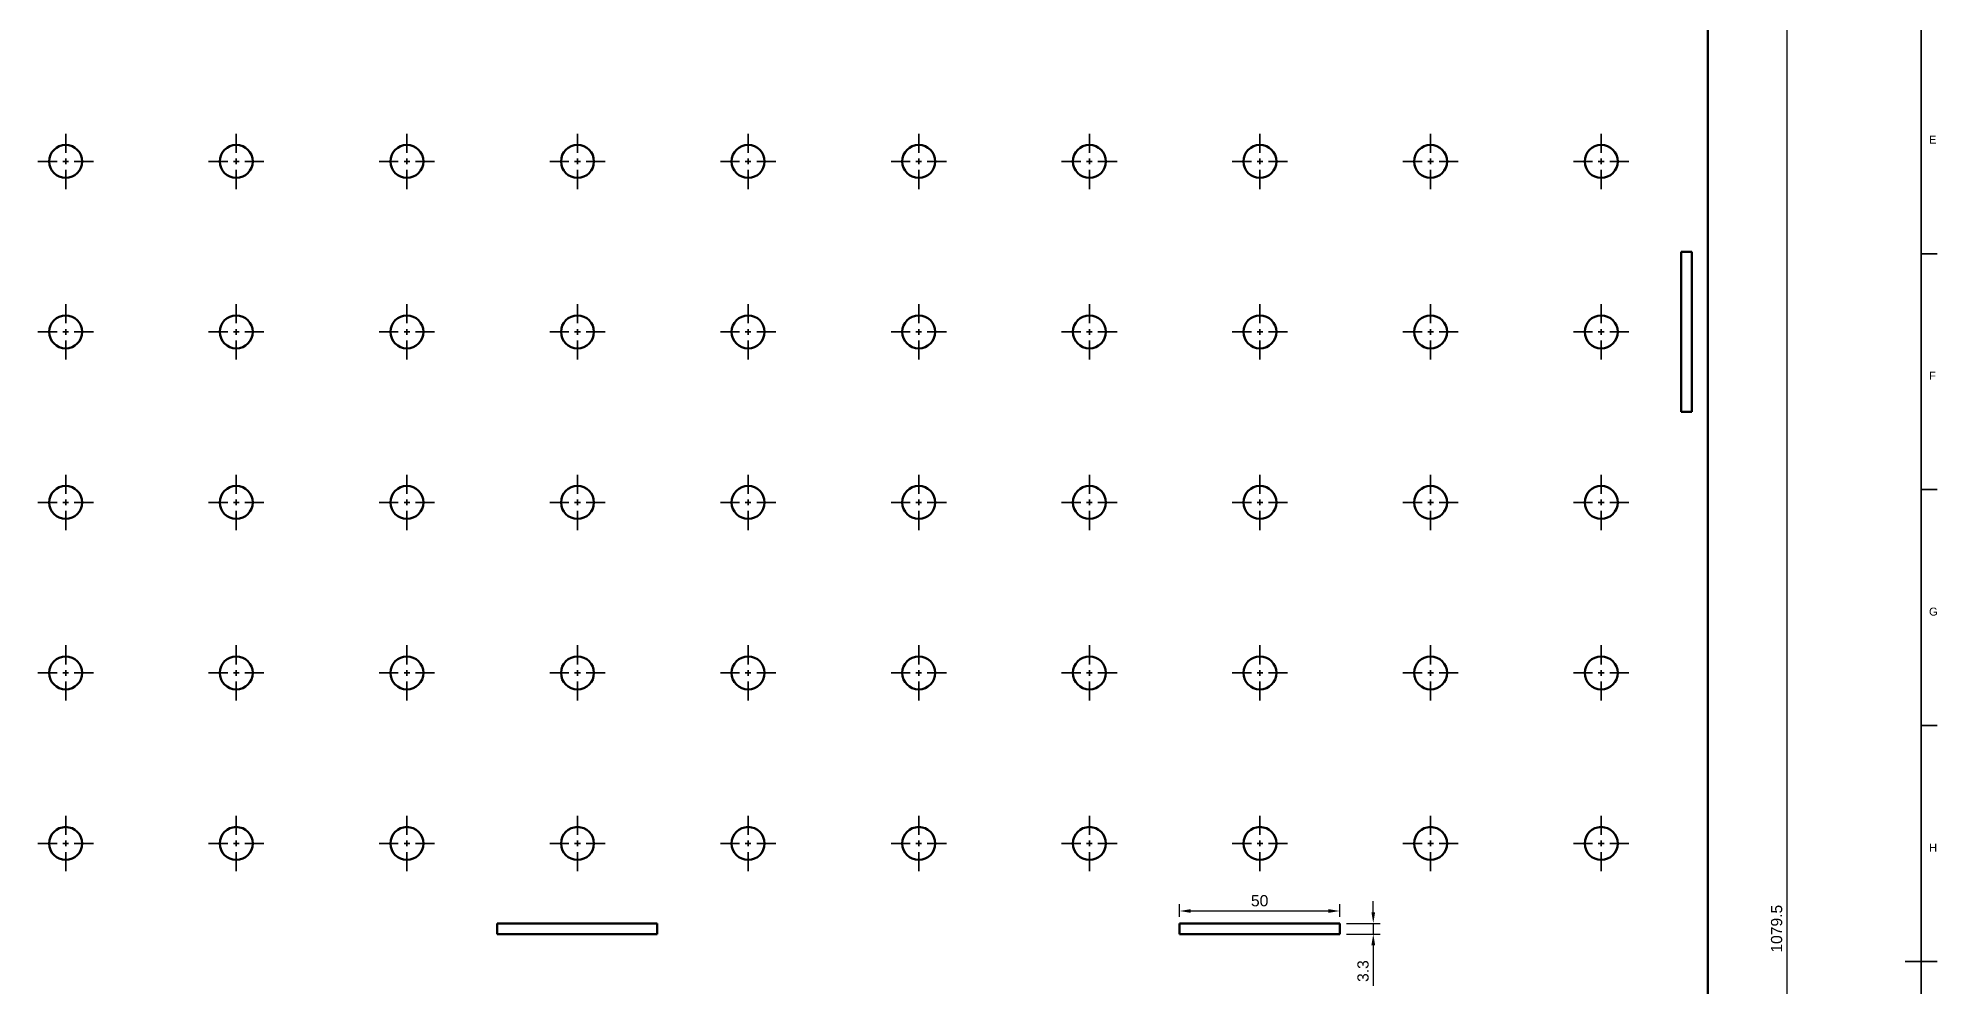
# Model space of a CAD drawing. Header units: millimetres. Extents: x 0 to 1200, y 0 to 1200.
# Drawn here: x 602 to 1195, y 592 to 889 of the extents above; entities that cross this region are included whole.
import ezdxf

# ---------------------------------------------------------------- set-up
doc = ezdxf.new("R2010")
doc.units = ezdxf.units.MM
doc.header["$LTSCALE"] = 0.75
doc.linetypes.add('CENTER2', pattern=[28.575, 19.05, -3.175, 3.175, -3.175])
for name, color, linetype, lineweight in [('BORDER', 7, 'Continuous', 35), ('FD_Dimensions', 7, 'Continuous', 35), ('Smart Centers', 7, 'CENTER2', 35), ('Visible', 7, 'Continuous', 70)]:
    doc.layers.add(name, color=color, linetype=linetype, lineweight=lineweight)
doc.styles.get("Standard").update_dxf_attribs({"font": 'arial.ttf'})
doc.dimstyles.new('Dim-ISO-25', dxfattribs={"dimtxt": 3.5, "dimasz": 3.5, "dimexe": 2.1, "dimexo": 2.1, "dimgap": 1.4, "dimtad": 1, "dimzin": 12, "dimdsep": 46, "dimtxsty": 'Standard', "dimcen": 0, "dimazin": 3, "dimtp": 0.1, "dimtm": 0.1, "dimtfac": 0.714286, "dimtmove": 0, "dimatfit": 3, "dimfxl": 1, "dimtzin": 12, "dimarcsym": 0})

# ---------------------------------------------------------------- blocks, each defined once
blk = doc.blocks.new('*U72')
at = {"layer": 'Smart Centers', "color": 0, "ltscale": 0.75, "transparency": 16777216}
for p, q in [((0, 2.678906), (0, 8.65)), ((-8.65, 0), (-2.678906, 0)), ((2.678906, 0), (8.65, 0)), ((0, -8.65), (0, -2.678906))]:
    blk.add_line(p, q, dxfattribs=at)
at = {"layer": 'Smart Centers', "color": 0, "linetype": 'Continuous', "ltscale": 0.75, "transparency": 16777216}
for p, q in [((-0.892969, 0), (0.892969, 0)), ((0, -0.892969), (0, 0.892969))]:
    blk.add_line(p, q, dxfattribs=at)
blk = doc.blocks.new('*U80')
at = {"layer": 'Smart Centers', "color": 0, "ltscale": 0.75, "transparency": 16777216}
for p, q in [((0, 2.678906), (0, 8.65)), ((-8.65, 0), (-2.678906, 0)), ((2.678906, 0), (8.65, 0)), ((0, -8.65), (0, -2.678906))]:
    blk.add_line(p, q, dxfattribs=at)
at = {"layer": 'Smart Centers', "color": 0, "linetype": 'Continuous', "ltscale": 0.75, "transparency": 16777216}
for p, q in [((-0.892969, 0), (0.892969, 0)), ((0, -0.892969), (0, 0.892969))]:
    blk.add_line(p, q, dxfattribs=at)
blk = doc.blocks.new('*U100')
at = {"layer": 'Smart Centers', "color": 0, "ltscale": 0.75, "transparency": 16777216}
for p, q in [((0, 2.678906), (0, 8.65)), ((-8.65, 0), (-2.678906, 0)), ((2.678906, 0), (8.65, 0)), ((0, -8.65), (0, -2.678906))]:
    blk.add_line(p, q, dxfattribs=at)
at = {"layer": 'Smart Centers', "color": 0, "linetype": 'Continuous', "ltscale": 0.75, "transparency": 16777216}
for p, q in [((-0.892969, 0), (0.892969, 0)), ((0, -0.892969), (0, 0.892969))]:
    blk.add_line(p, q, dxfattribs=at)
blk = doc.blocks.new('*U120')
at = {"layer": 'Smart Centers', "color": 0, "ltscale": 0.75, "transparency": 16777216}
for p, q in [((0, 2.678906), (0, 8.65)), ((-8.65, 0), (-2.678906, 0)), ((2.678906, 0), (8.65, 0)), ((0, -8.65), (0, -2.678906))]:
    blk.add_line(p, q, dxfattribs=at)
at = {"layer": 'Smart Centers', "color": 0, "linetype": 'Continuous', "ltscale": 0.75, "transparency": 16777216}
for p, q in [((-0.892969, 0), (0.892969, 0)), ((0, -0.892969), (0, 0.892969))]:
    blk.add_line(p, q, dxfattribs=at)
blk = doc.blocks.new('*U121')
at = {"layer": 'Smart Centers', "color": 0, "ltscale": 0.75, "transparency": 16777216}
for p, q in [((0, 2.678906), (0, 8.65)), ((-8.65, 0), (-2.678906, 0)), ((2.678906, 0), (8.65, 0)), ((0, -8.65), (0, -2.678906))]:
    blk.add_line(p, q, dxfattribs=at)
at = {"layer": 'Smart Centers', "color": 0, "linetype": 'Continuous', "ltscale": 0.75, "transparency": 16777216}
for p, q in [((-0.892969, 0), (0.892969, 0)), ((0, -0.892969), (0, 0.892969))]:
    blk.add_line(p, q, dxfattribs=at)
blk = doc.blocks.new('*U126')
at = {"layer": 'Smart Centers', "color": 0, "ltscale": 0.75, "transparency": 16777216}
for p, q in [((0, 2.678906), (0, 8.65)), ((-8.65, 0), (-2.678906, 0)), ((2.678906, 0), (8.65, 0)), ((0, -8.65), (0, -2.678906))]:
    blk.add_line(p, q, dxfattribs=at)
at = {"layer": 'Smart Centers', "color": 0, "linetype": 'Continuous', "ltscale": 0.75, "transparency": 16777216}
for p, q in [((-0.892969, 0), (0.892969, 0)), ((0, -0.892969), (0, 0.892969))]:
    blk.add_line(p, q, dxfattribs=at)
blk = doc.blocks.new('*U138')
at = {"layer": 'Smart Centers', "color": 0, "ltscale": 0.75, "transparency": 16777216}
for p, q in [((0, 2.678906), (0, 8.65)), ((-8.65, 0), (-2.678906, 0)), ((2.678906, 0), (8.65, 0)), ((0, -8.65), (0, -2.678906))]:
    blk.add_line(p, q, dxfattribs=at)
at = {"layer": 'Smart Centers', "color": 0, "linetype": 'Continuous', "ltscale": 0.75, "transparency": 16777216}
for p, q in [((-0.892969, 0), (0.892969, 0)), ((0, -0.892969), (0, 0.892969))]:
    blk.add_line(p, q, dxfattribs=at)
blk = doc.blocks.new('*U149')
at = {"layer": 'Smart Centers', "color": 0, "ltscale": 0.75, "transparency": 16777216}
for p, q in [((0, 2.678906), (0, 8.65)), ((-8.65, 0), (-2.678906, 0)), ((2.678906, 0), (8.65, 0)), ((0, -8.65), (0, -2.678906))]:
    blk.add_line(p, q, dxfattribs=at)
at = {"layer": 'Smart Centers', "color": 0, "linetype": 'Continuous', "ltscale": 0.75, "transparency": 16777216}
for p, q in [((-0.892969, 0), (0.892969, 0)), ((0, -0.892969), (0, 0.892969))]:
    blk.add_line(p, q, dxfattribs=at)
blk = doc.blocks.new('*U151')
at = {"layer": 'Smart Centers', "color": 0, "ltscale": 0.75, "transparency": 16777216}
for p, q in [((0, 2.678906), (0, 8.65)), ((-8.65, 0), (-2.678906, 0)), ((2.678906, 0), (8.65, 0)), ((0, -8.65), (0, -2.678906))]:
    blk.add_line(p, q, dxfattribs=at)
at = {"layer": 'Smart Centers', "color": 0, "linetype": 'Continuous', "ltscale": 0.75, "transparency": 16777216}
for p, q in [((-0.892969, 0), (0.892969, 0)), ((0, -0.892969), (0, 0.892969))]:
    blk.add_line(p, q, dxfattribs=at)
blk = doc.blocks.new('*U161')
at = {"layer": 'Smart Centers', "color": 0, "ltscale": 0.75, "transparency": 16777216}
for p, q in [((0, 2.678906), (0, 8.65)), ((-8.65, 0), (-2.678906, 0)), ((2.678906, 0), (8.65, 0)), ((0, -8.65), (0, -2.678906))]:
    blk.add_line(p, q, dxfattribs=at)
at = {"layer": 'Smart Centers', "color": 0, "linetype": 'Continuous', "ltscale": 0.75, "transparency": 16777216}
for p, q in [((-0.892969, 0), (0.892969, 0)), ((0, -0.892969), (0, 0.892969))]:
    blk.add_line(p, q, dxfattribs=at)
blk = doc.blocks.new('*U165')
at = {"layer": 'Smart Centers', "color": 0, "ltscale": 0.75, "transparency": 16777216}
for p, q in [((0, 2.678906), (0, 8.65)), ((-8.65, 0), (-2.678906, 0)), ((2.678906, 0), (8.65, 0)), ((0, -8.65), (0, -2.678906))]:
    blk.add_line(p, q, dxfattribs=at)
at = {"layer": 'Smart Centers', "color": 0, "linetype": 'Continuous', "ltscale": 0.75, "transparency": 16777216}
for p, q in [((-0.892969, 0), (0.892969, 0)), ((0, -0.892969), (0, 0.892969))]:
    blk.add_line(p, q, dxfattribs=at)
blk = doc.blocks.new('*U173')
at = {"layer": 'Smart Centers', "color": 0, "ltscale": 0.75, "transparency": 16777216}
for p, q in [((0, 2.678906), (0, 8.65)), ((-8.65, 0), (-2.678906, 0)), ((2.678906, 0), (8.65, 0)), ((0, -8.65), (0, -2.678906))]:
    blk.add_line(p, q, dxfattribs=at)
at = {"layer": 'Smart Centers', "color": 0, "linetype": 'Continuous', "ltscale": 0.75, "transparency": 16777216}
for p, q in [((-0.892969, 0), (0.892969, 0)), ((0, -0.892969), (0, 0.892969))]:
    blk.add_line(p, q, dxfattribs=at)
blk = doc.blocks.new('*U178')
at = {"layer": 'Smart Centers', "color": 0, "ltscale": 0.75, "transparency": 16777216}
for p, q in [((0, 2.678906), (0, 8.65)), ((-8.65, 0), (-2.678906, 0)), ((2.678906, 0), (8.65, 0)), ((0, -8.65), (0, -2.678906))]:
    blk.add_line(p, q, dxfattribs=at)
at = {"layer": 'Smart Centers', "color": 0, "linetype": 'Continuous', "ltscale": 0.75, "transparency": 16777216}
for p, q in [((-0.892969, 0), (0.892969, 0)), ((0, -0.892969), (0, 0.892969))]:
    blk.add_line(p, q, dxfattribs=at)
blk = doc.blocks.new('*U187')
at = {"layer": 'Smart Centers', "color": 0, "ltscale": 0.75, "transparency": 16777216}
for p, q in [((0, 2.678906), (0, 8.65)), ((-8.65, 0), (-2.678906, 0)), ((2.678906, 0), (8.65, 0)), ((0, -8.65), (0, -2.678906))]:
    blk.add_line(p, q, dxfattribs=at)
at = {"layer": 'Smart Centers', "color": 0, "linetype": 'Continuous', "ltscale": 0.75, "transparency": 16777216}
for p, q in [((-0.892969, 0), (0.892969, 0)), ((0, -0.892969), (0, 0.892969))]:
    blk.add_line(p, q, dxfattribs=at)
blk = doc.blocks.new('*U194')
at = {"layer": 'Smart Centers', "color": 0, "ltscale": 0.75, "transparency": 16777216}
for p, q in [((0, 2.678906), (0, 8.65)), ((-8.65, 0), (-2.678906, 0)), ((2.678906, 0), (8.65, 0)), ((0, -8.65), (0, -2.678906))]:
    blk.add_line(p, q, dxfattribs=at)
at = {"layer": 'Smart Centers', "color": 0, "linetype": 'Continuous', "ltscale": 0.75, "transparency": 16777216}
for p, q in [((-0.892969, 0), (0.892969, 0)), ((0, -0.892969), (0, 0.892969))]:
    blk.add_line(p, q, dxfattribs=at)
blk = doc.blocks.new('*U196')
at = {"layer": 'Smart Centers', "color": 0, "ltscale": 0.75, "transparency": 16777216}
for p, q in [((0, 2.678906), (0, 8.65)), ((-8.65, 0), (-2.678906, 0)), ((2.678906, 0), (8.65, 0)), ((0, -8.65), (0, -2.678906))]:
    blk.add_line(p, q, dxfattribs=at)
at = {"layer": 'Smart Centers', "color": 0, "linetype": 'Continuous', "ltscale": 0.75, "transparency": 16777216}
for p, q in [((-0.892969, 0), (0.892969, 0)), ((0, -0.892969), (0, 0.892969))]:
    blk.add_line(p, q, dxfattribs=at)
blk = doc.blocks.new('*U207')
at = {"layer": 'Smart Centers', "color": 0, "ltscale": 0.75, "transparency": 16777216}
for p, q in [((0, 2.678906), (0, 8.65)), ((-8.65, 0), (-2.678906, 0)), ((2.678906, 0), (8.65, 0)), ((0, -8.65), (0, -2.678906))]:
    blk.add_line(p, q, dxfattribs=at)
at = {"layer": 'Smart Centers', "color": 0, "linetype": 'Continuous', "ltscale": 0.75, "transparency": 16777216}
for p, q in [((-0.892969, 0), (0.892969, 0)), ((0, -0.892969), (0, 0.892969))]:
    blk.add_line(p, q, dxfattribs=at)
blk = doc.blocks.new('*U212')
at = {"layer": 'Smart Centers', "color": 0, "ltscale": 0.75, "transparency": 16777216}
for p, q in [((0, 2.678906), (0, 8.65)), ((-8.65, 0), (-2.678906, 0)), ((2.678906, 0), (8.65, 0)), ((0, -8.65), (0, -2.678906))]:
    blk.add_line(p, q, dxfattribs=at)
at = {"layer": 'Smart Centers', "color": 0, "linetype": 'Continuous', "ltscale": 0.75, "transparency": 16777216}
for p, q in [((-0.892969, 0), (0.892969, 0)), ((0, -0.892969), (0, 0.892969))]:
    blk.add_line(p, q, dxfattribs=at)
blk = doc.blocks.new('*U221')
at = {"layer": 'Smart Centers', "color": 0, "ltscale": 0.75, "transparency": 16777216}
for p, q in [((0, 2.678906), (0, 8.65)), ((-8.65, 0), (-2.678906, 0)), ((2.678906, 0), (8.65, 0)), ((0, -8.65), (0, -2.678906))]:
    blk.add_line(p, q, dxfattribs=at)
at = {"layer": 'Smart Centers', "color": 0, "linetype": 'Continuous', "ltscale": 0.75, "transparency": 16777216}
for p, q in [((-0.892969, 0), (0.892969, 0)), ((0, -0.892969), (0, 0.892969))]:
    blk.add_line(p, q, dxfattribs=at)
blk = doc.blocks.new('*U223')
at = {"layer": 'Smart Centers', "color": 0, "ltscale": 0.75, "transparency": 16777216}
for p, q in [((0, 2.678906), (0, 8.65)), ((-8.65, 0), (-2.678906, 0)), ((2.678906, 0), (8.65, 0)), ((0, -8.65), (0, -2.678906))]:
    blk.add_line(p, q, dxfattribs=at)
at = {"layer": 'Smart Centers', "color": 0, "linetype": 'Continuous', "ltscale": 0.75, "transparency": 16777216}
for p, q in [((-0.892969, 0), (0.892969, 0)), ((0, -0.892969), (0, 0.892969))]:
    blk.add_line(p, q, dxfattribs=at)
blk = doc.blocks.new('*U226')
at = {"layer": 'Smart Centers', "color": 0, "ltscale": 0.75, "transparency": 16777216}
for p, q in [((0, 2.678906), (0, 8.65)), ((-8.65, 0), (-2.678906, 0)), ((2.678906, 0), (8.65, 0)), ((0, -8.65), (0, -2.678906))]:
    blk.add_line(p, q, dxfattribs=at)
at = {"layer": 'Smart Centers', "color": 0, "linetype": 'Continuous', "ltscale": 0.75, "transparency": 16777216}
for p, q in [((-0.892969, 0), (0.892969, 0)), ((0, -0.892969), (0, 0.892969))]:
    blk.add_line(p, q, dxfattribs=at)
blk = doc.blocks.new('*U227')
at = {"layer": 'Smart Centers', "color": 0, "ltscale": 0.75, "transparency": 16777216}
for p, q in [((0, 2.678906), (0, 8.65)), ((-8.65, 0), (-2.678906, 0)), ((2.678906, 0), (8.65, 0)), ((0, -8.65), (0, -2.678906))]:
    blk.add_line(p, q, dxfattribs=at)
at = {"layer": 'Smart Centers', "color": 0, "linetype": 'Continuous', "ltscale": 0.75, "transparency": 16777216}
for p, q in [((-0.892969, 0), (0.892969, 0)), ((0, -0.892969), (0, 0.892969))]:
    blk.add_line(p, q, dxfattribs=at)
blk = doc.blocks.new('*U228')
at = {"layer": 'Smart Centers', "color": 0, "ltscale": 0.75, "transparency": 16777216}
for p, q in [((0, 2.678906), (0, 8.65)), ((-8.65, 0), (-2.678906, 0)), ((2.678906, 0), (8.65, 0)), ((0, -8.65), (0, -2.678906))]:
    blk.add_line(p, q, dxfattribs=at)
at = {"layer": 'Smart Centers', "color": 0, "linetype": 'Continuous', "ltscale": 0.75, "transparency": 16777216}
for p, q in [((-0.892969, 0), (0.892969, 0)), ((0, -0.892969), (0, 0.892969))]:
    blk.add_line(p, q, dxfattribs=at)
blk = doc.blocks.new('*U229')
at = {"layer": 'Smart Centers', "color": 0, "ltscale": 0.75, "transparency": 16777216}
for p, q in [((0, 2.678906), (0, 8.65)), ((-8.65, 0), (-2.678906, 0)), ((2.678906, 0), (8.65, 0)), ((0, -8.65), (0, -2.678906))]:
    blk.add_line(p, q, dxfattribs=at)
at = {"layer": 'Smart Centers', "color": 0, "linetype": 'Continuous', "ltscale": 0.75, "transparency": 16777216}
for p, q in [((-0.892969, 0), (0.892969, 0)), ((0, -0.892969), (0, 0.892969))]:
    blk.add_line(p, q, dxfattribs=at)
blk = doc.blocks.new('*U230')
at = {"layer": 'Smart Centers', "color": 0, "ltscale": 0.75, "transparency": 16777216}
for p, q in [((0, 2.678906), (0, 8.65)), ((-8.65, 0), (-2.678906, 0)), ((2.678906, 0), (8.65, 0)), ((0, -8.65), (0, -2.678906))]:
    blk.add_line(p, q, dxfattribs=at)
at = {"layer": 'Smart Centers', "color": 0, "linetype": 'Continuous', "ltscale": 0.75, "transparency": 16777216}
for p, q in [((-0.892969, 0), (0.892969, 0)), ((0, -0.892969), (0, 0.892969))]:
    blk.add_line(p, q, dxfattribs=at)
blk = doc.blocks.new('*U235')
at = {"layer": 'Smart Centers', "color": 0, "ltscale": 0.75, "transparency": 16777216}
for p, q in [((0, 2.678906), (0, 8.65)), ((-8.65, 0), (-2.678906, 0)), ((2.678906, 0), (8.65, 0)), ((0, -8.65), (0, -2.678906))]:
    blk.add_line(p, q, dxfattribs=at)
at = {"layer": 'Smart Centers', "color": 0, "linetype": 'Continuous', "ltscale": 0.75, "transparency": 16777216}
for p, q in [((-0.892969, 0), (0.892969, 0)), ((0, -0.892969), (0, 0.892969))]:
    blk.add_line(p, q, dxfattribs=at)
blk = doc.blocks.new('*U238')
at = {"layer": 'Smart Centers', "color": 0, "ltscale": 0.75, "transparency": 16777216}
for p, q in [((0, 2.678906), (0, 8.65)), ((-8.65, 0), (-2.678906, 0)), ((2.678906, 0), (8.65, 0)), ((0, -8.65), (0, -2.678906))]:
    blk.add_line(p, q, dxfattribs=at)
at = {"layer": 'Smart Centers', "color": 0, "linetype": 'Continuous', "ltscale": 0.75, "transparency": 16777216}
for p, q in [((-0.892969, 0), (0.892969, 0)), ((0, -0.892969), (0, 0.892969))]:
    blk.add_line(p, q, dxfattribs=at)
blk = doc.blocks.new('*U239')
at = {"layer": 'Smart Centers', "color": 0, "ltscale": 0.75, "transparency": 16777216}
for p, q in [((0, 2.678906), (0, 8.65)), ((-8.65, 0), (-2.678906, 0)), ((2.678906, 0), (8.65, 0)), ((0, -8.65), (0, -2.678906))]:
    blk.add_line(p, q, dxfattribs=at)
at = {"layer": 'Smart Centers', "color": 0, "linetype": 'Continuous', "ltscale": 0.75, "transparency": 16777216}
for p, q in [((-0.892969, 0), (0.892969, 0)), ((0, -0.892969), (0, 0.892969))]:
    blk.add_line(p, q, dxfattribs=at)
blk = doc.blocks.new('*U244')
at = {"layer": 'Smart Centers', "color": 0, "ltscale": 0.75, "transparency": 16777216}
for p, q in [((0, 2.678906), (0, 8.65)), ((-8.65, 0), (-2.678906, 0)), ((2.678906, 0), (8.65, 0)), ((0, -8.65), (0, -2.678906))]:
    blk.add_line(p, q, dxfattribs=at)
at = {"layer": 'Smart Centers', "color": 0, "linetype": 'Continuous', "ltscale": 0.75, "transparency": 16777216}
for p, q in [((-0.892969, 0), (0.892969, 0)), ((0, -0.892969), (0, 0.892969))]:
    blk.add_line(p, q, dxfattribs=at)
blk = doc.blocks.new('*U250')
at = {"layer": 'Smart Centers', "color": 0, "ltscale": 0.75, "transparency": 16777216}
for p, q in [((0, 2.678906), (0, 8.65)), ((-8.65, 0), (-2.678906, 0)), ((2.678906, 0), (8.65, 0)), ((0, -8.65), (0, -2.678906))]:
    blk.add_line(p, q, dxfattribs=at)
at = {"layer": 'Smart Centers', "color": 0, "linetype": 'Continuous', "ltscale": 0.75, "transparency": 16777216}
for p, q in [((-0.892969, 0), (0.892969, 0)), ((0, -0.892969), (0, 0.892969))]:
    blk.add_line(p, q, dxfattribs=at)
blk = doc.blocks.new('*U256')
at = {"layer": 'Smart Centers', "color": 0, "ltscale": 0.75, "transparency": 16777216}
for p, q in [((0, 2.678906), (0, 8.65)), ((-8.65, 0), (-2.678906, 0)), ((2.678906, 0), (8.65, 0)), ((0, -8.65), (0, -2.678906))]:
    blk.add_line(p, q, dxfattribs=at)
at = {"layer": 'Smart Centers', "color": 0, "linetype": 'Continuous', "ltscale": 0.75, "transparency": 16777216}
for p, q in [((-0.892969, 0), (0.892969, 0)), ((0, -0.892969), (0, 0.892969))]:
    blk.add_line(p, q, dxfattribs=at)
blk = doc.blocks.new('*U259')
at = {"layer": 'Smart Centers', "color": 0, "ltscale": 0.75, "transparency": 16777216}
for p, q in [((0, 2.678906), (0, 8.65)), ((-8.65, 0), (-2.678906, 0)), ((2.678906, 0), (8.65, 0)), ((0, -8.65), (0, -2.678906))]:
    blk.add_line(p, q, dxfattribs=at)
at = {"layer": 'Smart Centers', "color": 0, "linetype": 'Continuous', "ltscale": 0.75, "transparency": 16777216}
for p, q in [((-0.892969, 0), (0.892969, 0)), ((0, -0.892969), (0, 0.892969))]:
    blk.add_line(p, q, dxfattribs=at)
blk = doc.blocks.new('*U265')
at = {"layer": 'Smart Centers', "color": 0, "ltscale": 0.75, "transparency": 16777216}
for p, q in [((0, 2.678906), (0, 8.65)), ((-8.65, 0), (-2.678906, 0)), ((2.678906, 0), (8.65, 0)), ((0, -8.65), (0, -2.678906))]:
    blk.add_line(p, q, dxfattribs=at)
at = {"layer": 'Smart Centers', "color": 0, "linetype": 'Continuous', "ltscale": 0.75, "transparency": 16777216}
for p, q in [((-0.892969, 0), (0.892969, 0)), ((0, -0.892969), (0, 0.892969))]:
    blk.add_line(p, q, dxfattribs=at)
blk = doc.blocks.new('*U269')
at = {"layer": 'Smart Centers', "color": 0, "ltscale": 0.75, "transparency": 16777216}
for p, q in [((0, 2.678906), (0, 8.65)), ((-8.65, 0), (-2.678906, 0)), ((2.678906, 0), (8.65, 0)), ((0, -8.65), (0, -2.678906))]:
    blk.add_line(p, q, dxfattribs=at)
at = {"layer": 'Smart Centers', "color": 0, "linetype": 'Continuous', "ltscale": 0.75, "transparency": 16777216}
for p, q in [((-0.892969, 0), (0.892969, 0)), ((0, -0.892969), (0, 0.892969))]:
    blk.add_line(p, q, dxfattribs=at)
blk = doc.blocks.new('*U273')
at = {"layer": 'Smart Centers', "color": 0, "ltscale": 0.75, "transparency": 16777216}
for p, q in [((0, 2.678906), (0, 8.65)), ((-8.65, 0), (-2.678906, 0)), ((2.678906, 0), (8.65, 0)), ((0, -8.65), (0, -2.678906))]:
    blk.add_line(p, q, dxfattribs=at)
at = {"layer": 'Smart Centers', "color": 0, "linetype": 'Continuous', "ltscale": 0.75, "transparency": 16777216}
for p, q in [((-0.892969, 0), (0.892969, 0)), ((0, -0.892969), (0, 0.892969))]:
    blk.add_line(p, q, dxfattribs=at)
blk = doc.blocks.new('*U279')
at = {"layer": 'Smart Centers', "color": 0, "ltscale": 0.75, "transparency": 16777216}
for p, q in [((0, 2.678906), (0, 8.65)), ((-8.65, 0), (-2.678906, 0)), ((2.678906, 0), (8.65, 0)), ((0, -8.65), (0, -2.678906))]:
    blk.add_line(p, q, dxfattribs=at)
at = {"layer": 'Smart Centers', "color": 0, "linetype": 'Continuous', "ltscale": 0.75, "transparency": 16777216}
for p, q in [((-0.892969, 0), (0.892969, 0)), ((0, -0.892969), (0, 0.892969))]:
    blk.add_line(p, q, dxfattribs=at)
blk = doc.blocks.new('*U282')
at = {"layer": 'Smart Centers', "color": 0, "ltscale": 0.75, "transparency": 16777216}
for p, q in [((0, 2.678906), (0, 8.65)), ((-8.65, 0), (-2.678906, 0)), ((2.678906, 0), (8.65, 0)), ((0, -8.65), (0, -2.678906))]:
    blk.add_line(p, q, dxfattribs=at)
at = {"layer": 'Smart Centers', "color": 0, "linetype": 'Continuous', "ltscale": 0.75, "transparency": 16777216}
for p, q in [((-0.892969, 0), (0.892969, 0)), ((0, -0.892969), (0, 0.892969))]:
    blk.add_line(p, q, dxfattribs=at)
blk = doc.blocks.new('*U283')
at = {"layer": 'Smart Centers', "color": 0, "ltscale": 0.75, "transparency": 16777216}
for p, q in [((0, 2.678906), (0, 8.65)), ((-8.65, 0), (-2.678906, 0)), ((2.678906, 0), (8.65, 0)), ((0, -8.65), (0, -2.678906))]:
    blk.add_line(p, q, dxfattribs=at)
at = {"layer": 'Smart Centers', "color": 0, "linetype": 'Continuous', "ltscale": 0.75, "transparency": 16777216}
for p, q in [((-0.892969, 0), (0.892969, 0)), ((0, -0.892969), (0, 0.892969))]:
    blk.add_line(p, q, dxfattribs=at)
blk = doc.blocks.new('*U285')
at = {"layer": 'Smart Centers', "color": 0, "ltscale": 0.75, "transparency": 16777216}
for p, q in [((0, 2.678906), (0, 8.65)), ((-8.65, 0), (-2.678906, 0)), ((2.678906, 0), (8.65, 0)), ((0, -8.65), (0, -2.678906))]:
    blk.add_line(p, q, dxfattribs=at)
at = {"layer": 'Smart Centers', "color": 0, "linetype": 'Continuous', "ltscale": 0.75, "transparency": 16777216}
for p, q in [((-0.892969, 0), (0.892969, 0)), ((0, -0.892969), (0, 0.892969))]:
    blk.add_line(p, q, dxfattribs=at)
blk = doc.blocks.new('*U298')
at = {"layer": 'Smart Centers', "color": 0, "ltscale": 0.75, "transparency": 16777216}
for p, q in [((0, 2.678906), (0, 8.65)), ((-8.65, 0), (-2.678906, 0)), ((2.678906, 0), (8.65, 0)), ((0, -8.65), (0, -2.678906))]:
    blk.add_line(p, q, dxfattribs=at)
at = {"layer": 'Smart Centers', "color": 0, "linetype": 'Continuous', "ltscale": 0.75, "transparency": 16777216}
for p, q in [((-0.892969, 0), (0.892969, 0)), ((0, -0.892969), (0, 0.892969))]:
    blk.add_line(p, q, dxfattribs=at)
blk = doc.blocks.new('*U315')
at = {"layer": 'Smart Centers', "color": 0, "ltscale": 0.75, "transparency": 16777216}
for p, q in [((0, 2.678906), (0, 8.65)), ((-8.65, 0), (-2.678906, 0)), ((2.678906, 0), (8.65, 0)), ((0, -8.65), (0, -2.678906))]:
    blk.add_line(p, q, dxfattribs=at)
at = {"layer": 'Smart Centers', "color": 0, "linetype": 'Continuous', "ltscale": 0.75, "transparency": 16777216}
for p, q in [((-0.892969, 0), (0.892969, 0)), ((0, -0.892969), (0, 0.892969))]:
    blk.add_line(p, q, dxfattribs=at)
blk = doc.blocks.new('*U323')
at = {"layer": 'Smart Centers', "color": 0, "ltscale": 0.75, "transparency": 16777216}
for p, q in [((0, 2.678906), (0, 8.65)), ((-8.65, 0), (-2.678906, 0)), ((2.678906, 0), (8.65, 0)), ((0, -8.65), (0, -2.678906))]:
    blk.add_line(p, q, dxfattribs=at)
at = {"layer": 'Smart Centers', "color": 0, "linetype": 'Continuous', "ltscale": 0.75, "transparency": 16777216}
for p, q in [((-0.892969, 0), (0.892969, 0)), ((0, -0.892969), (0, 0.892969))]:
    blk.add_line(p, q, dxfattribs=at)
blk = doc.blocks.new('*U333')
at = {"layer": 'Smart Centers', "color": 0, "ltscale": 0.75, "transparency": 16777216}
for p, q in [((0, 2.678906), (0, 8.65)), ((-8.65, 0), (-2.678906, 0)), ((2.678906, 0), (8.65, 0)), ((0, -8.65), (0, -2.678906))]:
    blk.add_line(p, q, dxfattribs=at)
at = {"layer": 'Smart Centers', "color": 0, "linetype": 'Continuous', "ltscale": 0.75, "transparency": 16777216}
for p, q in [((-0.892969, 0), (0.892969, 0)), ((0, -0.892969), (0, 0.892969))]:
    blk.add_line(p, q, dxfattribs=at)
blk = doc.blocks.new('*U346')
at = {"layer": 'Smart Centers', "color": 0, "ltscale": 0.75, "transparency": 16777216}
for p, q in [((0, 2.678906), (0, 8.65)), ((-8.65, 0), (-2.678906, 0)), ((2.678906, 0), (8.65, 0)), ((0, -8.65), (0, -2.678906))]:
    blk.add_line(p, q, dxfattribs=at)
at = {"layer": 'Smart Centers', "color": 0, "linetype": 'Continuous', "ltscale": 0.75, "transparency": 16777216}
for p, q in [((-0.892969, 0), (0.892969, 0)), ((0, -0.892969), (0, 0.892969))]:
    blk.add_line(p, q, dxfattribs=at)
blk = doc.blocks.new('*U347')
at = {"layer": 'Smart Centers', "color": 0, "ltscale": 0.75, "transparency": 16777216}
for p, q in [((0, 2.678906), (0, 8.65)), ((-8.65, 0), (-2.678906, 0)), ((2.678906, 0), (8.65, 0)), ((0, -8.65), (0, -2.678906))]:
    blk.add_line(p, q, dxfattribs=at)
at = {"layer": 'Smart Centers', "color": 0, "linetype": 'Continuous', "ltscale": 0.75, "transparency": 16777216}
for p, q in [((-0.892969, 0), (0.892969, 0)), ((0, -0.892969), (0, 0.892969))]:
    blk.add_line(p, q, dxfattribs=at)
blk = doc.blocks.new('*U349')
at = {"layer": 'Smart Centers', "color": 0, "ltscale": 0.75, "transparency": 16777216}
for p, q in [((0, 2.678906), (0, 8.65)), ((-8.65, 0), (-2.678906, 0)), ((2.678906, 0), (8.65, 0)), ((0, -8.65), (0, -2.678906))]:
    blk.add_line(p, q, dxfattribs=at)
at = {"layer": 'Smart Centers', "color": 0, "linetype": 'Continuous', "ltscale": 0.75, "transparency": 16777216}
for p, q in [((-0.892969, 0), (0.892969, 0)), ((0, -0.892969), (0, 0.892969))]:
    blk.add_line(p, q, dxfattribs=at)
blk = doc.blocks.new('*U353')
at = {"layer": 'Smart Centers', "color": 0, "ltscale": 0.75, "transparency": 16777216}
for p, q in [((0, 2.678906), (0, 8.65)), ((-8.65, 0), (-2.678906, 0)), ((2.678906, 0), (8.65, 0)), ((0, -8.65), (0, -2.678906))]:
    blk.add_line(p, q, dxfattribs=at)
at = {"layer": 'Smart Centers', "color": 0, "linetype": 'Continuous', "ltscale": 0.75, "transparency": 16777216}
for p, q in [((-0.892969, 0), (0.892969, 0)), ((0, -0.892969), (0, 0.892969))]:
    blk.add_line(p, q, dxfattribs=at)
blk = doc.blocks.new('*U358')
at = {"layer": 'Smart Centers', "color": 0, "ltscale": 0.75, "transparency": 16777216}
for p, q in [((0, 2.678906), (0, 8.65)), ((-8.65, 0), (-2.678906, 0)), ((2.678906, 0), (8.65, 0)), ((0, -8.65), (0, -2.678906))]:
    blk.add_line(p, q, dxfattribs=at)
at = {"layer": 'Smart Centers', "color": 0, "linetype": 'Continuous', "ltscale": 0.75, "transparency": 16777216}
for p, q in [((-0.892969, 0), (0.892969, 0)), ((0, -0.892969), (0, 0.892969))]:
    blk.add_line(p, q, dxfattribs=at)
blk = doc.blocks.new('*U368')
at = {"layer": 'Smart Centers', "color": 0, "ltscale": 0.75, "transparency": 16777216}
for p, q in [((0, 2.678906), (0, 8.65)), ((-8.65, 0), (-2.678906, 0)), ((2.678906, 0), (8.65, 0)), ((0, -8.65), (0, -2.678906))]:
    blk.add_line(p, q, dxfattribs=at)
at = {"layer": 'Smart Centers', "color": 0, "linetype": 'Continuous', "ltscale": 0.75, "transparency": 16777216}
for p, q in [((-0.892969, 0), (0.892969, 0)), ((0, -0.892969), (0, 0.892969))]:
    blk.add_line(p, q, dxfattribs=at)
blk = doc.blocks.new('*U380')
at = {"layer": 'Smart Centers', "color": 0, "ltscale": 0.75, "transparency": 16777216}
for p, q in [((0, 2.678906), (0, 8.65)), ((-8.65, 0), (-2.678906, 0)), ((2.678906, 0), (8.65, 0)), ((0, -8.65), (0, -2.678906))]:
    blk.add_line(p, q, dxfattribs=at)
at = {"layer": 'Smart Centers', "color": 0, "linetype": 'Continuous', "ltscale": 0.75, "transparency": 16777216}
for p, q in [((-0.892969, 0), (0.892969, 0)), ((0, -0.892969), (0, 0.892969))]:
    blk.add_line(p, q, dxfattribs=at)
blk = doc.blocks.new('Custom1200.000000x1200.000000x24x16')
for p, q in [((1190, 1190), (1190, 10)), ((1190, 821.25), (1195, 821.25)), ((1190, 747.5), (1195, 747.5)), ((1190, 673.75), (1195, 673.75)), ((1185, 600), (1195, 600))]:
    blk.add_line(p, q)
at = {"char_height": 2.5, "attachment_point": 1}
for s, insert in [('E', (1192.5, 858.125)), ('F', (1192.5, 784.375)), ('G', (1192.5, 710.625)), ('H', (1192.5, 636.875))]:
    blk.add_mtext(s, dxfattribs=dict(at, insert=insert))
blk = doc.blocks.new('*D409')
at = {"layer": 'Defpoints', "color": 0, "transparency": 16777216}
for p in [(1123.386866, 1150.002746), (1123.386866, 70.502746), (1148.084323, 70.502746)]:
    blk.add_point(p, dxfattribs=at)
at = {"layer": 'FD_Dimensions', "color": 0, "lineweight": -2, "transparency": 16777216}
for p, q in [((1125.486866, 1150.002746), (1150.184323, 1150.002746)), ((1148.084323, 1146.502746), (1148.084323, 74.002746)), ((1125.486866, 70.502746), (1150.184323, 70.502746))]:
    blk.add_line(p, q, dxfattribs=at)
at = {"layer": 'FD_Dimensions', "color": 0, "transparency": 16777216}
for points in [[(1147.500989, 1146.502746), (1148.667656, 1146.502746), (1148.084323, 1150.002746)], [(1147.500989, 74.002746), (1148.667656, 74.002746), (1148.084323, 70.502746)]]:
    blk.add_solid(points, dxfattribs=at)
at = {"layer": 'FD_Dimensions', "color": 0, "transparency": 16777216, "insert": (1144.897317, 610.252746), "char_height": 3.5, "attachment_point": 5, "rotation": 90}
blk.add_mtext('1079.5', dxfattribs=at)
blk = doc.blocks.new('*D412')
at = {"layer": 'Defpoints', "color": 0, "transparency": 16777216}
for p in [(1008.386866, 611.902746), (1008.386866, 608.602746), (1018.886866, 608.602746)]:
    blk.add_point(p, dxfattribs=at)
at = {"layer": 'FD_Dimensions', "color": 0, "lineweight": -2, "transparency": 16777216}
for p, q in [((1018.886866, 615.402746), (1018.886866, 618.902746)), ((1010.486866, 611.902746), (1020.986866, 611.902746)), ((1018.886866, 611.902746), (1018.886866, 608.602746)), ((1010.486866, 608.602746), (1020.986866, 608.602746)), ((1018.886866, 605.102746), (1018.886866, 592.433032))]:
    blk.add_line(p, q, dxfattribs=at)
at = {"layer": 'FD_Dimensions', "color": 0, "transparency": 16777216}
for points in [[(1018.303533, 615.402746), (1019.470199, 615.402746), (1018.886866, 611.902746)], [(1018.303533, 605.102746), (1019.470199, 605.102746), (1018.886866, 608.602746)]]:
    blk.add_solid(points, dxfattribs=at)
at = {"layer": 'FD_Dimensions', "color": 0, "transparency": 16777216, "insert": (1015.698667, 597.017889), "char_height": 3.5, "attachment_point": 5, "rotation": 90}
blk.add_mtext('3.3', dxfattribs=at)
blk = doc.blocks.new('*D413')
at = {"layer": 'Defpoints', "color": 0, "transparency": 16777216}
for p in [(958.386866, 611.902746), (1008.386866, 615.801798), (1008.386866, 611.902746)]:
    blk.add_point(p, dxfattribs=at)
at = {"layer": 'FD_Dimensions', "color": 0, "lineweight": -2, "transparency": 16777216}
for p, q in [((958.386866, 614.002746), (958.386866, 617.901798)), ((1008.386866, 614.002746), (1008.386866, 617.901798)), ((961.886866, 615.801798), (1004.886866, 615.801798))]:
    blk.add_line(p, q, dxfattribs=at)
at = {"layer": 'FD_Dimensions', "color": 0, "transparency": 16777216}
for points in [[(961.886866, 616.385131), (961.886866, 615.218464), (958.386866, 615.801798)], [(1004.886866, 616.385131), (1004.886866, 615.218464), (1008.386866, 615.801798)]]:
    blk.add_solid(points, dxfattribs=at)
at = {"layer": 'FD_Dimensions', "color": 0, "transparency": 16777216, "insert": (983.386866, 618.988803), "char_height": 3.5, "attachment_point": 5}
blk.add_mtext('50', dxfattribs=at)

msp = doc.modelspace()

# ---------------------------------------------------------------- linework, layer by layer
at = {"layer": 'Visible', "extrusion": (-1e-16, -1, 0)}
for p, q in [((1123.386866, 70.502746), (1123.386866, 1150.002746)), ((1115.086866, 821.802746), (1118.386866, 821.802746)), ((1115.086866, 771.802746), (1115.086866, 821.802746)), ((1118.386866, 821.802746), (1118.386866, 771.802746)), ((1118.386866, 771.802746), (1115.086866, 771.802746)), ((745.186866, 608.602746), (745.186866, 611.902746)), ((745.186866, 611.902746), (795.186866, 611.902746)), ((795.186866, 611.902746), (795.186866, 608.602746)), ((958.386866, 608.602746), (958.386866, 611.902746)), ((958.386866, 611.902746), (1008.386866, 611.902746)), ((1008.386866, 611.902746), (1008.386866, 608.602746)), ((795.186866, 608.602746), (745.186866, 608.602746)), ((1008.386866, 608.602746), (958.386866, 608.602746))]:
    msp.add_line(p, q, dxfattribs=at)
at = {"layer": 'Visible', "extrusion": (0, 0, -1)}
for centre in [(-610.386866, 850.102746), (-663.686866, 850.102746), (-716.986866, 850.102746), (-770.286866, 850.102746), (-823.586866, 850.102746), (-876.886866, 850.102746), (-930.186866, 850.102746), (-983.486866, 850.102746), (-1036.786866, 850.102746), (-1090.086866, 850.102746), (-610.386866, 796.802746), (-663.686866, 796.802746), (-716.986866, 796.802746), (-770.286866, 796.802746), (-823.586866, 796.802746), (-876.886866, 796.802746), (-930.186866, 796.802746), (-983.486866, 796.802746), (-1036.786866, 796.802746), (-1090.086866, 796.802746), (-610.386866, 743.502746), (-663.686866, 743.502746), (-716.986866, 743.502746), (-770.286866, 743.502746), (-823.586866, 743.502746), (-876.886866, 743.502746), (-930.186866, 743.502746), (-983.486866, 743.502746), (-1036.786866, 743.502746), (-1090.086866, 743.502746), (-610.386866, 690.202746), (-663.686866, 690.202746), (-716.986866, 690.202746), (-770.286866, 690.202746), (-823.586866, 690.202746), (-876.886866, 690.202746), (-930.186866, 690.202746), (-983.486866, 690.202746), (-1036.786866, 690.202746), (-1090.086866, 690.202746), (-610.386866, 636.902746), (-663.686866, 636.902746), (-716.986866, 636.902746), (-770.286866, 636.902746), (-823.586866, 636.902746), (-876.886866, 636.902746), (-930.186866, 636.902746), (-983.486866, 636.902746), (-1036.786866, 636.902746), (-1090.086866, 636.902746)]:
    msp.add_circle(centre, 5.15, dxfattribs=at)

# ---------------------------------------------------------------- block references
at = {"layer": 'BORDER'}
msp.add_blockref('Custom1200.000000x1200.000000x24x16', (0, 0), dxfattribs=at)
at = {"layer": 'Smart Centers', "ltscale": 0.75}
for name, p in [('*U212', (610.386866, 850.102746)), ('*U207', (663.686866, 850.102746)), ('*U149', (716.986866, 850.102746)), ('*U165', (770.286866, 850.102746)), ('*U72', (823.586866, 850.102746)), ('*U187', (876.886866, 850.102746)), ('*U80', (930.186866, 850.102746)), ('*U121', (983.486866, 850.102746)), ('*U138', (1036.786866, 850.102746)), ('*U151', (1090.086866, 850.102746)), ('*U196', (610.386866, 796.802746)), ('*U347', (663.686866, 796.802746)), ('*U178', (716.986866, 796.802746)), ('*U256', (770.286866, 796.802746)), ('*U221', (823.586866, 796.802746)), ('*U273', (876.886866, 796.802746)), ('*U315', (930.186866, 796.802746)), ('*U298', (983.486866, 796.802746)), ('*U282', (1036.786866, 796.802746)), ('*U358', (1090.086866, 796.802746)), ('*U323', (610.386866, 743.502746)), ('*U238', (663.686866, 743.502746)), ('*U279', (716.986866, 743.502746)), ('*U283', (770.286866, 743.502746)), ('*U269', (823.586866, 743.502746)), ('*U244', (876.886866, 743.502746)), ('*U194', (930.186866, 743.502746)), ('*U349', (983.486866, 743.502746)), ('*U380', (1036.786866, 743.502746)), ('*U228', (1090.086866, 743.502746)), ('*U285', (610.386866, 690.202746)), ('*U368', (663.686866, 690.202746)), ('*U353', (716.986866, 690.202746)), ('*U265', (770.286866, 690.202746)), ('*U100', (823.586866, 690.202746)), ('*U173', (876.886866, 690.202746)), ('*U120', (930.186866, 690.202746)), ('*U223', (983.486866, 690.202746)), ('*U126', (1036.786866, 690.202746)), ('*U161', (1090.086866, 690.202746)), ('*U226', (610.386866, 636.902746)), ('*U239', (663.686866, 636.902746)), ('*U333', (716.986866, 636.902746)), ('*U230', (770.286866, 636.902746)), ('*U346', (823.586866, 636.902746)), ('*U229', (876.886866, 636.902746)), ('*U235', (930.186866, 636.902746)), ('*U259', (983.486866, 636.902746)), ('*U227', (1036.786866, 636.902746)), ('*U250', (1090.086866, 636.902746))]:
    msp.add_blockref(name, p, dxfattribs=at)

# ---------------------------------------------------------------- dimensions: what is measured, and where the dimension line sits
at = {"layer": 'FD_Dimensions'}
dim = msp.add_linear_dim(base=(1148.084323, 70.502746), p1=(1123.386866, 1150.002746), p2=(1123.386866, 70.502746), angle=270, dimstyle='Dim-ISO-25', override={"dimlfac": 1, "dimclrd": 0, "dimclre": 0}, dxfattribs=at)
dim.commit()
dim.dimension.update_dxf_attribs({"geometry": '*D409', "text_midpoint": (1144.897317, 610.252746)})
for p1, p2, distance, picture, middle in [((958.386866, 611.902746), (1008.386866, 611.902746), 3.899052, '*D413', (983.386866, 618.988803)), ((1008.386866, 611.902746), (1008.386866, 608.602746), 10.5, '*D412', (1015.698667, 597.017889))]:
    dim = msp.add_aligned_dim(p1=p1, p2=p2, distance=distance, dimstyle='Dim-ISO-25', override={"dimlfac": 1, "dimclrd": 0, "dimclre": 0}, dxfattribs=at)
    dim.commit()
    dim.dimension.update_dxf_attribs({"geometry": picture, "text_midpoint": middle})

doc.saveas('drawing.dxf')
